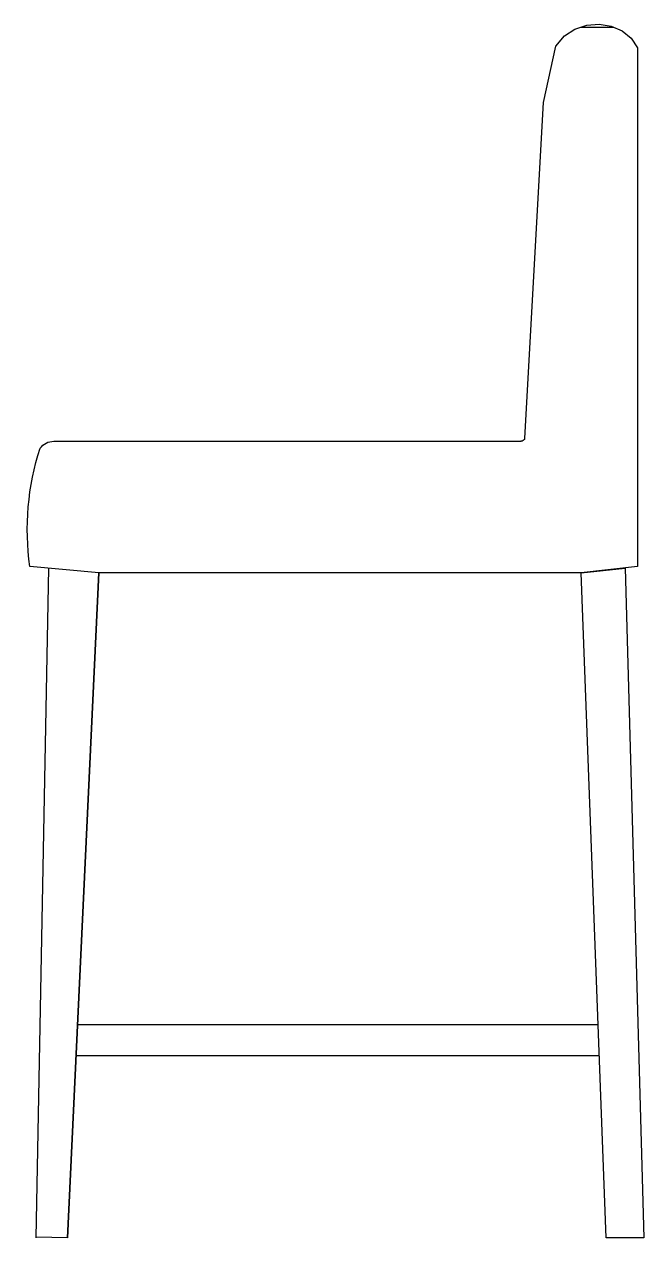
# Model space of a CAD drawing. Extents: x 1284 to 1335, y -1775 to -1674.
import ezdxf

# ---------------------------------------------------------------- set-up
doc = ezdxf.new("R2010")
doc.units = 0
doc.layers.get('0').update_dxf_attribs({"linetype": 'CONTINUOUS'})

# ---------------------------------------------------------------- blocks, each defined once
blk = doc.blocks.new('A$C364F5C67')
at = {"color": 7}
blk.add_line((-6.57, 6.89), (-3.96, 6.94), dxfattribs=at)
for points in [[(-47.26, 106.14), (-47.96, 106.98), (-48.84, 107.56), (-49.83, 107.88), (-50.86, 107.96), (-51.86, 107.8), (-52.78, 107.41), (-53.53, 106.81), (-54.06, 105.99)], [(-49.32, 107.71), (-52.06, 107.72)], [(-44.67, 73.47), (-46.22, 101.45), (-47.26, 106.14)], [(-54.06, 105.99), (-54.06, 105.99), (-54.06, 62.79), (-49.35, 62.27), (-9.17, 62.27), (-3.44, 62.79)], [(-5.42, 73.23), (-44.36, 73.23)], [(-3.96, 6.89), (-5, 62.65)], [(-7.4, 24.65), (-50.78, 24.65)], [(-50.87, 22.04), (-7.28, 22.04)]]:
    blk.add_lwpolyline(points, dxfattribs=at)
for points in [[(-51.45, 6.89), (-49.35, 62.27), (-53.02, 62.67), (-54.58, 6.89)], [(-9.17, 62.27), (-6.57, 6.89)]]:
    blk.add_lwpolyline(points, close=True, dxfattribs=at)
for centre, radius, start, end in [((-44.35, 73.57), 0.338, 197.7118, 272.9463), ((-5.44, 71.8), 1.43, 36.2906, 89.4531), ((-25.3, 65.88), 22.08, 351.954, 17.85)]:
    blk.add_arc(centre, radius, start, end, dxfattribs=at)

msp = doc.modelspace()

# ---------------------------------------------------------------- block references
at = {"color": 7, "xscale": -1}
msp.add_blockref('A$C364F5C67', (1280.68, -1781.52), dxfattribs=at)

doc.saveas('drawing.dxf')
